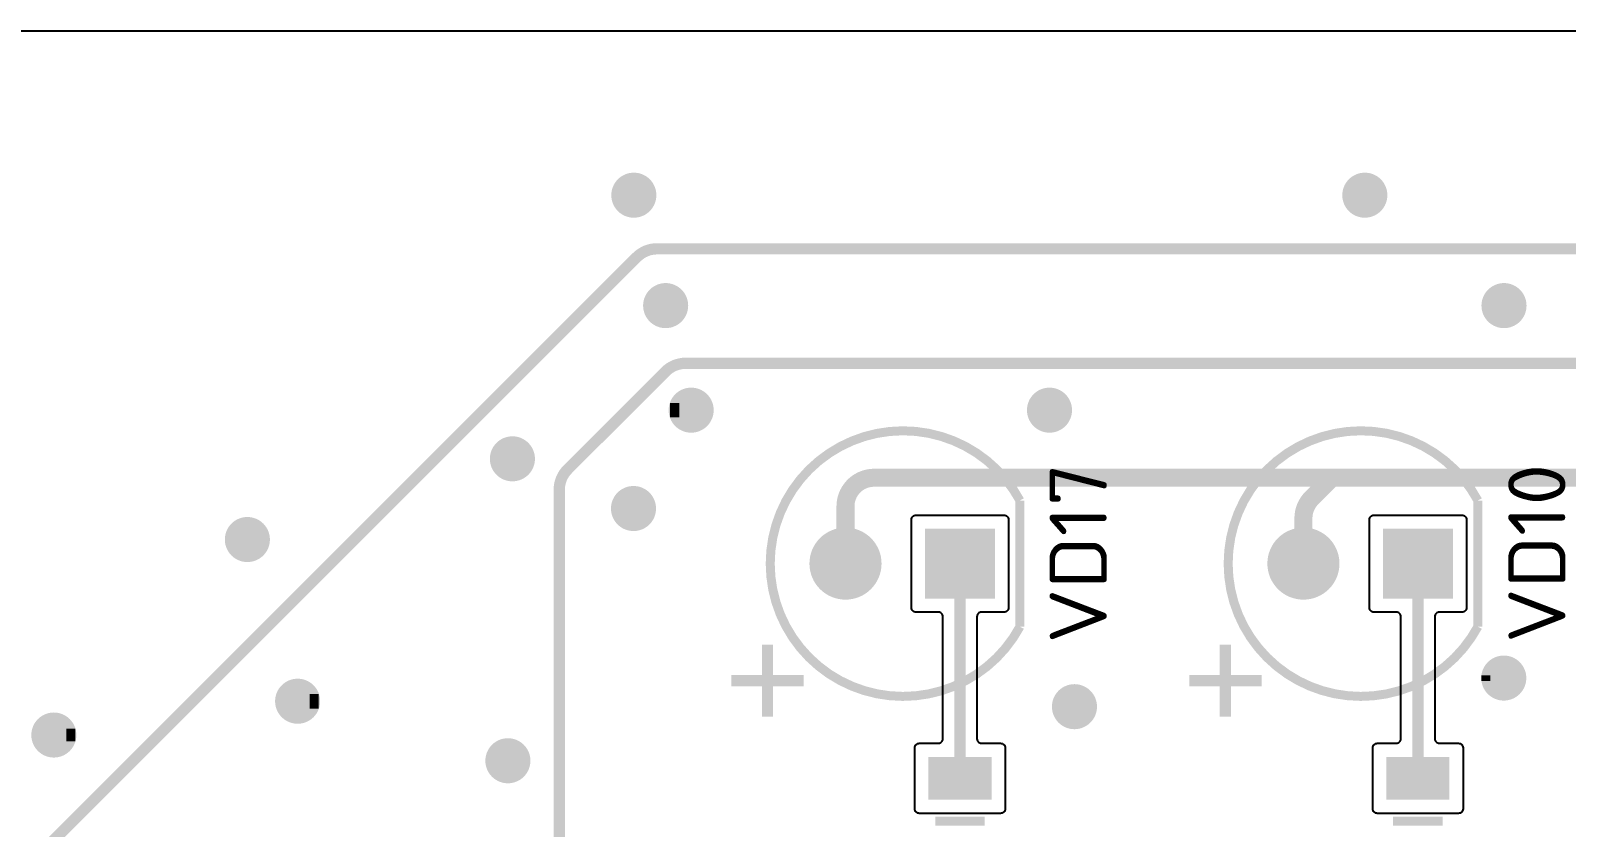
# Model space of a CAD drawing. Header units: millimetres. Extents: x 370 to 969, y -3056 to -2888.
# Drawn here: x 853.98 to 888.05, y -2913.68 to -2896 of the extents above; entities that cross this region are included whole.
import ezdxf
from ezdxf.enums import TextEntityAlignment as Align

# ---------------------------------------------------------------- set-up
doc = ezdxf.new("R2010")
doc.units = ezdxf.units.MM
doc.layers.add('UPDATE', color=7, linetype='Continuous')
doc.styles.get("Standard").update_dxf_attribs({"font": 'txt.shx'})

msp = doc.modelspace()

# ---------------------------------------------------------------- linework, layer by layer
at = {"layer": 'UPDATE', "color": 9}
msp.add_lwpolyline([(969, -3056), (735.75, -3056), (735.75, -2896), (969, -2896)], close=True, dxfattribs=at)
at = {"layer": 'UPDATE', "color": 9, "const_width": 0.2}
for points in [[(867.764, -2899.65, 1), (866.964, -2899.65, 1)], [(883.982, -2899.65, 1), (883.182, -2899.65, 1)], [(868.47, -2902.1, 1), (867.67, -2902.1, 1)], [(887.07, -2902.1, 1), (886.27, -2902.1, 1)], [(869.036, -2904.42, 1), (868.236, -2904.42, 1)], [(876.986, -2904.42, 1), (876.186, -2904.42, 1)], [(865.07, -2905.5, 1), (864.27, -2905.5, 1)], [(867.757, -2906.603, 1), (866.957, -2906.603, 1)], [(859.19, -2907.291, 1), (858.39, -2907.291, 1)], [(872.76, -2907.825, 1), (871.36, -2907.825, 1)], [(882.92, -2907.825, 1), (881.52, -2907.825, 1)], [(887.065, -2910.365, 1), (886.265, -2910.365, 1)], [(860.305, -2910.879, 1), (859.505, -2910.879, 1)], [(877.54, -2911, 1), (876.74, -2911, 1)], [(854.896, -2911.629, 1), (854.096, -2911.629, 1)], [(864.97, -2912.2, 1), (864.17, -2912.2, 1)]]:
    msp.add_lwpolyline(points, format="xyb", close=True, dxfattribs=at)
at = {"layer": 'UPDATE', "color": 9}
for points, const_width in [([(867.27, -2900.038), (867.27, -2899.262)], 0.2), ([(867.47, -2900.035), (867.47, -2899.265)], 0.2), ([(883.47, -2900.034), (883.47, -2899.266)], 0.2), ([(883.67, -2900.04), (883.67, -2899.26)], 0.2), ([(867.07, -2899.921), (867.07, -2899.379)], 0.2), ([(867.67, -2899.907), (867.67, -2899.393)], 0.2), ([(883.27, -2899.9), (883.27, -2899.4)], 0.2), ([(883.87, -2899.927), (883.87, -2899.373)], 0.2), ([(867.87, -2902.446), (867.87, -2901.754)], 0.2), ([(868.07, -2902.5), (868.07, -2901.7)], 0.2), ([(868.27, -2902.446), (868.27, -2901.754)], 0.2), ([(886.47, -2902.446), (886.47, -2901.754)], 0.2), ([(886.67, -2902.5), (886.67, -2901.7)], 0.2), ([(886.87, -2902.446), (886.87, -2901.754)], 0.2), ([(868.47, -2904.783), (868.47, -2904.057)], 0.2), ([(868.67, -2904.818), (868.67, -2904.022)], 0.2), ([(868.87, -2904.744), (868.87, -2904.096)], 0.2), ([(876.47, -2904.802), (876.47, -2904.038)], 0.2), ([(876.67, -2904.811), (876.67, -2904.029)], 0.2), ([(876.87, -2904.701), (876.87, -2904.139)], 0.2), ([(868.27, -2904.581), (868.27, -2904.259)], 0.2), ([(876.27, -2904.665), (876.27, -2904.175)], 0.2), ([(864.47, -2905.846), (864.47, -2905.154)], 0.2), ([(864.67, -2905.9), (864.67, -2905.1)], 0.2), ([(864.87, -2905.846), (864.87, -2905.154)], 0.2), ([(867.07, -2906.881), (867.07, -2906.325)], 0.2), ([(867.27, -2906.993), (867.27, -2906.213)], 0.2), ([(867.47, -2906.986), (867.47, -2906.22)], 0.2), ([(867.67, -2906.852), (867.67, -2906.354)], 0.2), ([(875.93, -2909.225), (875.93, -2906.425)], 0.2), ([(886.09, -2909.225), (886.09, -2906.425)], 0.2), ([(858.47, -2907.531), (858.47, -2907.051)], 0.2), ([(858.67, -2907.672), (858.67, -2906.91)], 0.2), ([(858.87, -2907.682), (858.87, -2906.9)], 0.2), ([(859.07, -2907.576), (859.07, -2907.006)], 0.2), ([(871.87, -2908.498), (871.87, -2907.152)], 0.2), ([(872.07, -2908.524), (872.07, -2907.126)], 0.2), ([(872.27, -2908.492), (872.27, -2907.158)], 0.2), ([(874.07, -2908.5), (874.07, -2907.15)], 0.2), ([(874.27, -2908.5), (874.27, -2907.15)], 0.2), ([(874.47, -2908.5), (874.47, -2907.15)], 0.2), ([(874.67, -2908.5), (874.67, -2907.15)], 0.2), ([(874.87, -2908.5), (874.87, -2907.15)], 0.2), ([(875.07, -2908.5), (875.07, -2907.15)], 0.2), ([(875.27, -2908.5), (875.27, -2907.15)], 0.2), ([(882.07, -2908.508), (882.07, -2907.142)], 0.2), ([(882.27, -2908.523), (882.27, -2907.127)], 0.2), ([(882.47, -2908.478), (882.47, -2907.172)], 0.2), ([(884.27, -2908.5), (884.27, -2907.15)], 0.2), ([(884.47, -2908.5), (884.47, -2907.15)], 0.2), ([(884.67, -2908.5), (884.67, -2907.15)], 0.2), ([(884.87, -2908.5), (884.87, -2907.15)], 0.2), ([(885.07, -2908.5), (885.07, -2907.15)], 0.2), ([(885.27, -2908.5), (885.27, -2907.15)], 0.2), ([(871.47, -2908.201), (871.47, -2907.449)], 0.2), ([(871.67, -2908.406), (871.67, -2907.244)], 0.2), ([(872.47, -2908.392), (872.47, -2907.258)], 0.2), ([(872.67, -2908.168), (872.67, -2907.482)], 0.2), ([(881.67, -2908.258), (881.67, -2907.392)], 0.2), ([(881.87, -2908.431), (881.87, -2907.219)], 0.2), ([(882.67, -2908.361), (882.67, -2907.289)], 0.2), ([(874.6, -2912.59), (874.6, -2907.825)], 0.25), ([(882.87, -2908.084), (882.87, -2907.566)], 0.2), ([(884.76, -2912.59), (884.76, -2907.825)], 0.25), ([(870.33, -2909.625), (870.33, -2911.225)], 0.25), ([(880.49, -2909.625), (880.49, -2911.225)], 0.25), ([(886.47, -2910.714), (886.47, -2910.016)], 0.2), ([(886.67, -2910.764), (886.67, -2909.966)], 0.2), ([(886.87, -2910.708), (886.87, -2910.022)], 0.2), ([(859.67, -2911.202), (859.67, -2910.556)], 0.2), ([(859.87, -2911.277), (859.87, -2910.481)], 0.2), ([(860.07, -2911.243), (860.07, -2910.515)], 0.2), ([(871.13, -2910.425), (869.53, -2910.425)], 0.25), ([(877.07, -2911.393), (877.07, -2910.607)], 0.2), ([(881.29, -2910.425), (879.69, -2910.425)], 0.25), ([(886.27, -2910.428), (886.27, -2910.302)], 0.2), ([(860.27, -2911.042), (860.27, -2910.716)], 0.2), ([(876.87, -2911.295), (876.87, -2910.705)], 0.2), ([(877.27, -2911.378), (877.27, -2910.622)], 0.2), ([(877.47, -2911.226), (877.47, -2910.774)], 0.2), ([(854.47, -2912.028), (854.47, -2911.23)], 0.2), ([(854.67, -2911.989), (854.67, -2911.269)], 0.2), ([(854.27, -2911.959), (854.27, -2911.299)], 0.2), ([(854.87, -2911.77), (854.87, -2911.488)], 0.2), ([(864.27, -2912.464), (864.27, -2911.936)], 0.2), ([(864.47, -2912.587), (864.47, -2911.813)], 0.2), ([(864.67, -2912.587), (864.67, -2911.813)], 0.2), ([(864.87, -2912.464), (864.87, -2911.936)], 0.2), ([(874.07, -2912.965), (874.07, -2912.215)], 0.2), ([(874.27, -2912.965), (874.27, -2912.215)], 0.2), ([(874.47, -2912.965), (874.47, -2912.215)], 0.2), ([(874.67, -2912.965), (874.67, -2912.215)], 0.2), ([(874.87, -2912.965), (874.87, -2912.215)], 0.2), ([(875.07, -2912.965), (875.07, -2912.215)], 0.2), ([(884.27, -2912.965), (884.27, -2912.215)], 0.2), ([(884.47, -2912.965), (884.47, -2912.215)], 0.2), ([(884.67, -2912.965), (884.67, -2912.215)], 0.2), ([(884.87, -2912.965), (884.87, -2912.215)], 0.2), ([(885.07, -2912.965), (885.07, -2912.215)], 0.2), ([(885.27, -2912.965), (885.27, -2912.215)], 0.2), ([(875.15, -2913.54), (874.05, -2913.54)], 0.2), ([(885.31, -2913.54), (884.21, -2913.54)], 0.2)]:
    msp.add_lwpolyline(points, dxfattribs=dict(at, const_width=const_width))
for points, const_width in [([(933.02, -3050.7), (934.104, -3049.616, 0.198909), (934.29, -3049.167), (934.29, -3044.613, -0.198909), (934.476, -3044.164), (962.044, -3016.596, 0.198909), (962.23, -3016.147), (962.23, -2914.438, 0.198909), (962.044, -2913.989), (949.081, -2901.026, 0.198909), (948.632, -2900.84), (867.878, -2900.84, 0.198909), (867.429, -2901.026), (853.196, -2915.259, -0.198909), (852.747, -2915.445), (843.115, -2915.445)], 0.25), ([(933.02, -3045.62), (933.02, -3042.708, -0.198909), (933.206, -3042.259), (960.139, -3015.326, 0.198909), (960.325, -3014.877), (960.325, -2915.708, 0.198909), (960.139, -2915.259), (948.446, -2903.566, 0.198909), (947.997, -2903.38), (868.513, -2903.38, 0.198909), (868.064, -2903.566), (865.896, -2905.734, 0.198909), (865.71, -2906.183), (865.71, -2940.21)], 0.25), ([(875.93, -2909.225, -3.957002), (875.93, -2906.425)], 0.2), ([(886.09, -2909.225, -3.957002), (886.09, -2906.425)], 0.2), ([(872.06, -2907.825), (872.06, -2906.555, -0.414214), (872.695, -2905.92), (882.855, -2905.92)], 0.4), ([(882.22, -2907.825), (882.22, -2906.818, -0.198909), (882.406, -2906.369), (882.855, -2905.92)], 0.4), ([(882.855, -2905.92), (891.482, -2905.92, -0.198909), (891.931, -2906.106), (892.38, -2906.555)], 0.4)]:
    msp.add_lwpolyline(points, format="xyb", dxfattribs=dict(at, const_width=const_width))
for points in [[(874.123, -2908.902), (873.623, -2908.902, -0.414214), (873.523, -2908.802), (873.523, -2906.848, -0.414214), (873.623, -2906.748), (875.577, -2906.748, -0.414214), (875.677, -2906.848), (875.677, -2908.802, -0.414214), (875.577, -2908.902), (875.077, -2908.902, 0.414214), (874.977, -2909.002), (874.977, -2911.713, 0.414214), (875.077, -2911.813), (875.502, -2911.813, -0.414214), (875.602, -2911.913), (875.602, -2913.267, -0.414214), (875.502, -2913.367), (873.698, -2913.367, -0.414214), (873.598, -2913.267), (873.598, -2911.913, -0.414214), (873.698, -2911.813), (874.123, -2911.813, 0.414214), (874.223, -2911.713), (874.223, -2909.002, 0.414214)], [(884.283, -2908.902), (883.783, -2908.902, -0.414214), (883.683, -2908.802), (883.683, -2906.848, -0.414214), (883.783, -2906.748), (885.737, -2906.748, -0.414214), (885.837, -2906.848), (885.837, -2908.802, -0.414214), (885.737, -2908.902), (885.237, -2908.902, 0.414214), (885.137, -2909.002), (885.137, -2911.713, 0.414214), (885.237, -2911.813), (885.662, -2911.813, -0.414214), (885.762, -2911.913), (885.762, -2913.267, -0.414214), (885.662, -2913.367), (883.858, -2913.367, -0.414214), (883.758, -2913.267), (883.758, -2911.913, -0.414214), (883.858, -2911.813), (884.283, -2911.813, 0.414214), (884.383, -2911.713), (884.383, -2909.002, 0.414214)]]:
    msp.add_lwpolyline(points, format="xyb", close=True, dxfattribs=at)
at = {"layer": 'UPDATE', "color": 9, "const_width": 0.2}
for points in [[(875.275, -2908.5), (873.925, -2908.5), (873.925, -2907.15), (875.275, -2907.15)], [(885.435, -2908.5), (884.085, -2908.5), (884.085, -2907.15), (885.435, -2907.15)], [(875.2, -2912.965), (874, -2912.965), (874, -2912.215), (875.2, -2912.215)], [(885.36, -2912.965), (884.16, -2912.965), (884.16, -2912.215), (885.36, -2912.215)]]:
    msp.add_lwpolyline(points, close=True, dxfattribs=at)

# ---------------------------------------------------------------- texts
at = {"layer": 'UPDATE', "color": 9, "width": 1.019685}
for s, p in [('VD17', (877.858, -2907.6)), ('VD10', (888.034, -2907.6))]:
    msp.add_text(s, height=1.27, rotation=90, dxfattribs=at).set_placement(p, align=Align.CENTER)

doc.saveas('drawing.dxf')
